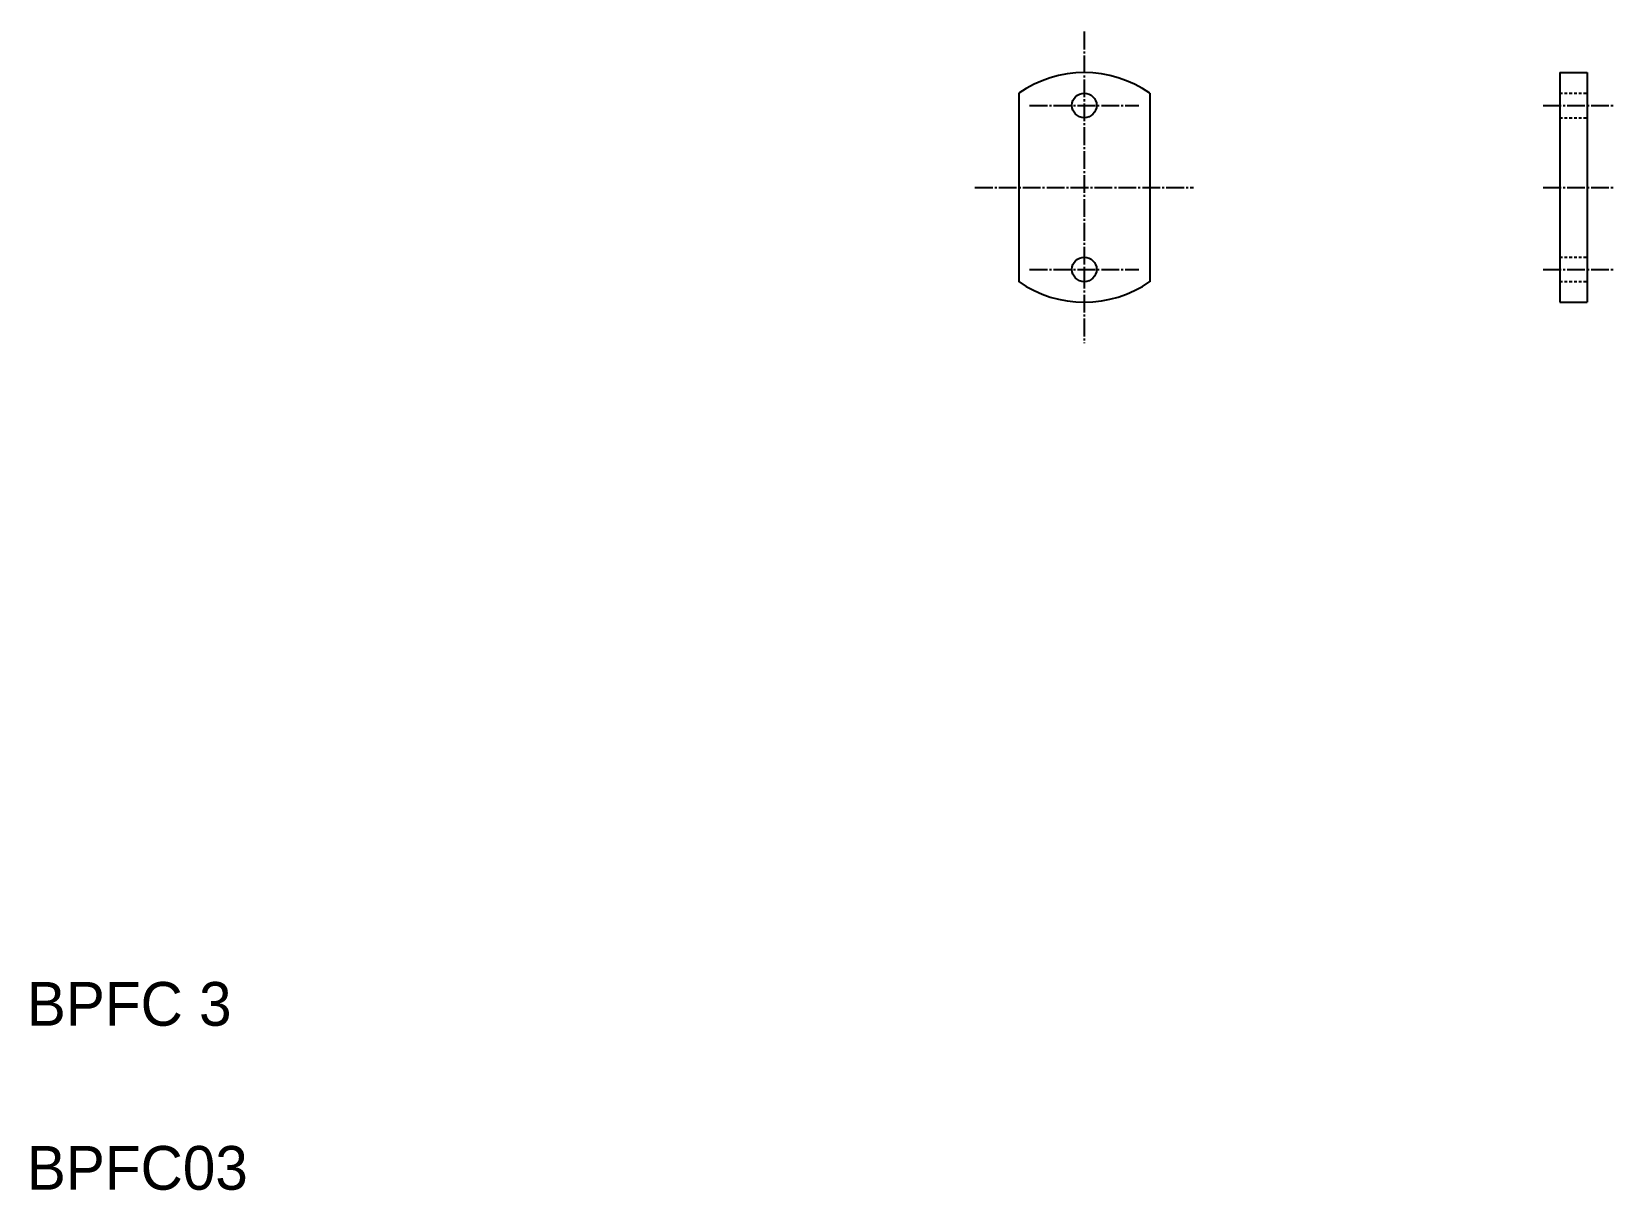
# Model space of a CAD drawing. Extents: x 21 to 310, y 20 to 232.
import ezdxf

# ---------------------------------------------------------------- set-up
doc = ezdxf.new("R2010")
doc.units = 0
doc.header["$LTSCALE"] = 0.25
doc.linetypes.add('CENTER', pattern=[17.5, 13, -1.5, 1.5, -1.5])
doc.linetypes.add('DASHED', pattern=[3.5, 2, -1.5])
doc.layers.get('0').update_dxf_attribs({"linetype": 'CONTINUOUS'})
doc.layers.add('CENTER', color=1, linetype='CENTER')

msp = doc.modelspace()

# ---------------------------------------------------------------- linework, layer by layer
for p, q in [((300.44, 224.36), (300.44, 182.36)), ((300.44, 224.36), (305.44, 224.36)), ((305.44, 224.36), (305.44, 182.36)), ((201.46, 220.59), (201.46, 186.12)), ((225.46, 220.59), (225.46, 186.12)), ((300.44, 213.86), (300.44, 213.86)), ((300.44, 203.36), (300.44, 203.36)), ((300.44, 182.36), (305.44, 182.36))]:
    msp.add_line(p, q)
at = {"color": 3, "linetype": 'DASHED'}
for p, q in [((300.44, 220.61), (305.44, 220.61)), ((300.44, 216.11), (305.44, 216.11)), ((300.44, 190.61), (305.44, 190.61)), ((300.44, 186.13), (305.44, 186.13))]:
    msp.add_line(p, q, dxfattribs=at)
for centre in [(213.46, 218.36), (213.46, 188.36)]:
    msp.add_circle(centre, 2.25)
for start, end in [(55.1501, 124.8499), (235.1501, 304.8499)]:
    msp.add_arc((213.46, 203.36), 21, start, end)
at = {"layer": 'CENTER', "color": 1, "linetype": 'CENTER'}
for p, q in [((213.46, 231.86), (213.46, 174.86)), ((203.46, 218.36), (223.46, 218.36)), ((297.44, 218.36), (310.44, 218.36)), ((193.46, 203.36), (233.46, 203.36)), ((297.44, 203.36), (310.44, 203.36)), ((203.46, 188.36), (223.46, 188.36)), ((297.44, 188.36), (310.44, 188.36))]:
    msp.add_line(p, q, dxfattribs=at)

# ---------------------------------------------------------------- texts
for s, p in [('BPFC 3', (20, 50)), ('BPFC03', (20, 20))]:
    msp.add_text(s, height=8).set_placement(p)

doc.saveas('drawing.dxf')
